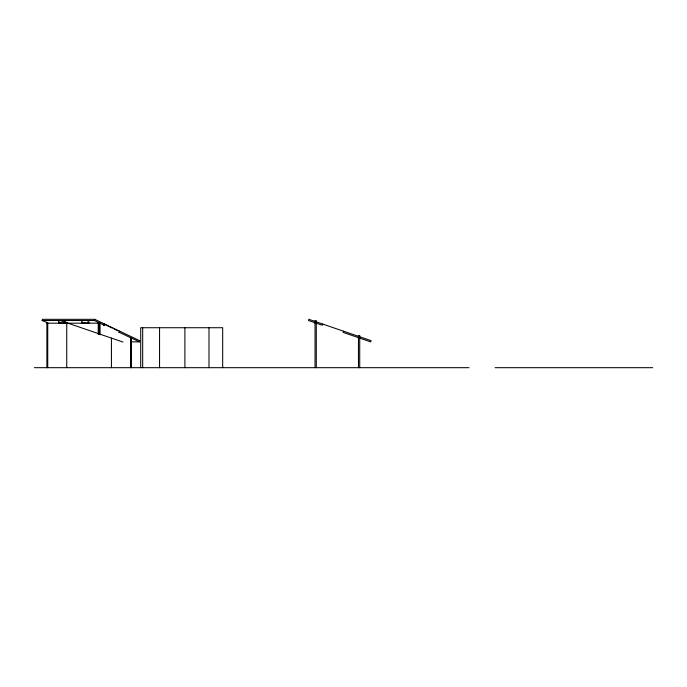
<?xml version="1.0" encoding="UTF-8"?>
<svg xmlns="http://www.w3.org/2000/svg" width="687" height="687" viewBox="0 0 687 687"><rect width="100%" height="100%" fill="white"/><g stroke="black" fill="none" stroke-linecap="round" stroke-linejoin="round"><path stroke-width="1.03" d="M47.738 367.682L47.738 322.753L42.139 320.503L42.431 319.318L94.686 319.318L139.693 340.675L139.392 341.868L130.865 341.868M42.139 320.503L94.394 320.503L94.686 319.318M103.548 325.26L104.415 325.26L104.707 324.075L103.84 324.075L112.307 328.094M118.593 332.405L119.461 332.405L119.753 331.22L118.885 331.22M322.753 324.075L322.349 325.26L308.489 320.503L308.901 319.318L371.109 340.675L370.697 341.868L343.148 332.405L343.552 331.22M46.871 323.182L100.036 323.182L100.036 334.835M315.032 323.182L316.295 323.182L316.295 367.682M359.722 338.098L358.468 338.098L358.468 367.682M34.35 367.682L469.006 367.682M495.112 367.682L652.65 367.682M60.731 320.692L122.939 342.049M114.188 328.987L117.949 330.773M94.394 320.503L104.415 325.26M119.461 332.405L139.392 341.868M359.722 367.682L359.722 335.514L358.468 335.514L358.468 337.24M316.295 322.323L316.295 320.606L315.032 320.606L315.032 367.682M222.682 367.682L222.682 327.725L140.715 327.725L140.715 367.682M208.994 327.725L208.994 367.682M184.889 327.725L184.889 367.682M159.556 327.725L159.556 367.682M142.69 327.725L142.69 367.682M131.457 367.682L131.457 338.098L130.547 338.098L130.547 367.682M111.431 338.098L111.431 367.682M99.126 334.517L99.126 322.753L98.258 322.753L98.258 334.517M88.949 321.86L88.949 323.182L81.753 322.753L82.663 323.182L82.663 321.86M88.039 321.422L88.039 323.182M81.753 321.422L81.753 323.182M66.742 322.753L66.742 367.682M65.754 321.86L65.754 323.182L58.567 322.753L59.477 323.182L59.477 321.86M64.853 321.422L64.853 323.182M58.567 321.422L58.567 323.182M46.871 322.753L46.871 367.682"/></g></svg>
